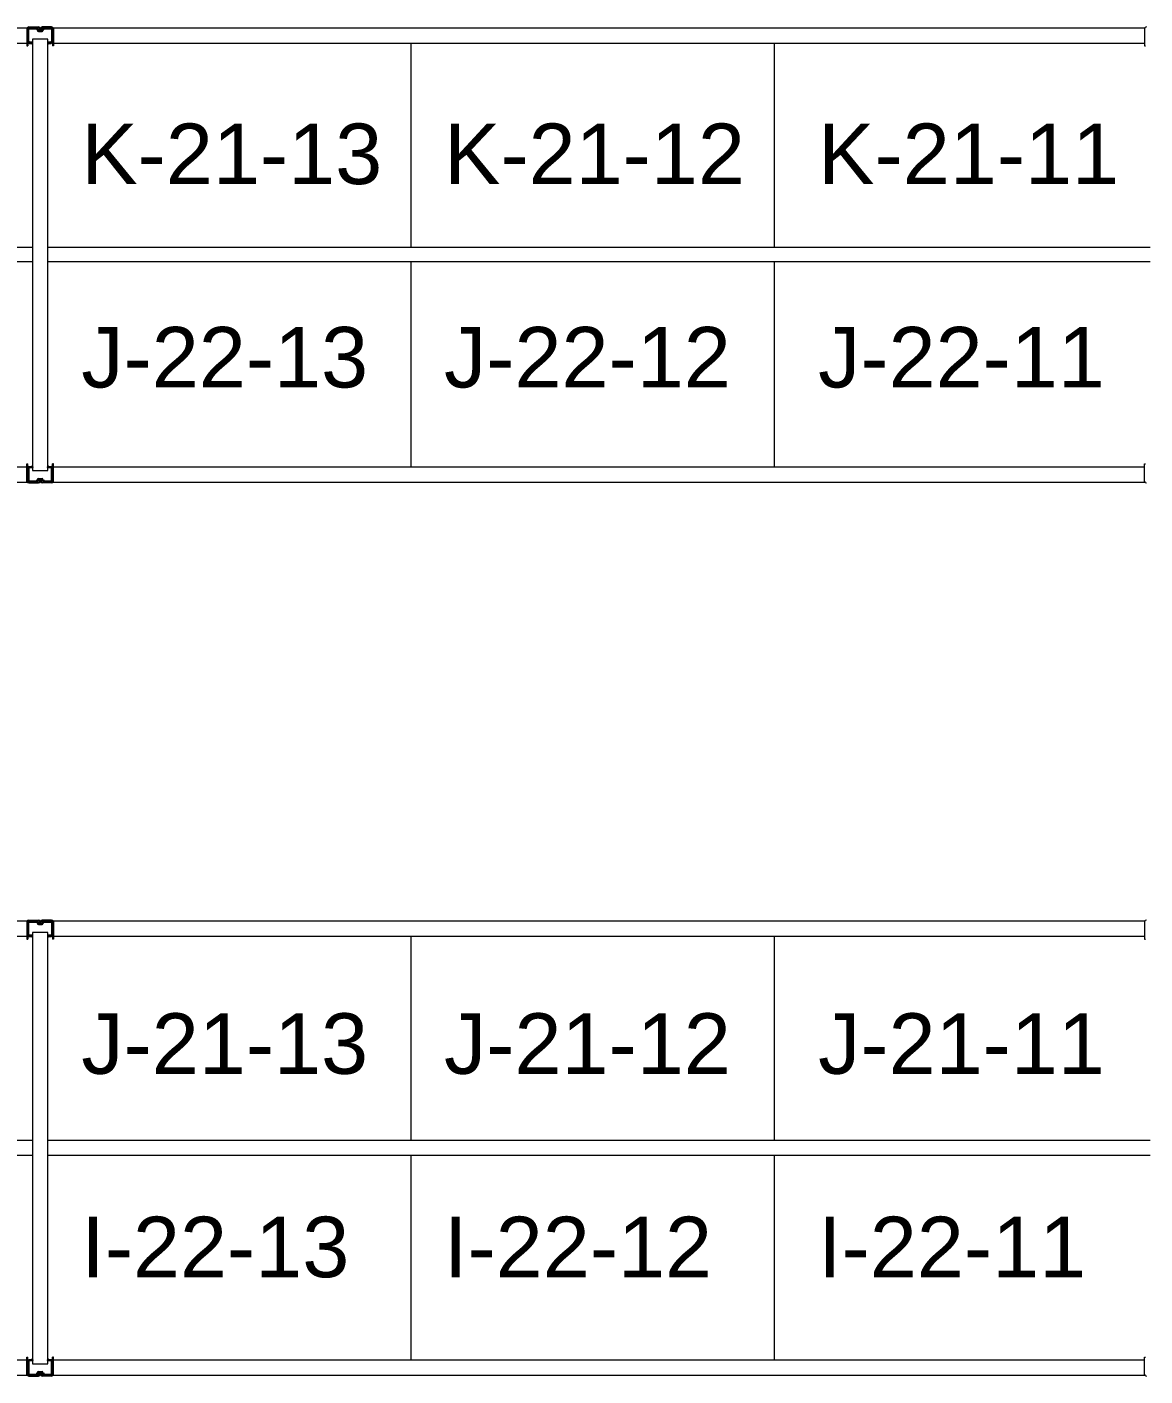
# Model space of a CAD drawing. Header units: inches. Extents: x 2743 to 10591, y -1604 to 5792.
# Drawn here: x 3122.3 to 3270, y 4339.9 to 4518.1 of the extents above; entities that cross this region are included whole.
import ezdxf

# ---------------------------------------------------------------- set-up
doc = ezdxf.new("R2010")
doc.units = ezdxf.units.IN
doc.header["$LTSCALE"] = 0.1875
doc.header["$MEASUREMENT"] = 0
for name, color, linetype, lineweight in [('22 Dimension', 7, 'Continuous', 5), ('32 Echelle', 160, 'Continuous', 15), ('33 Poutre', 30, 'Continuous', 15)]:
    doc.layers.add(name, color=color, linetype=linetype, lineweight=lineweight)
doc.styles.add('arial', font='')
doc.styles.get('arial').set_extended_font_data('Arial')

msp = doc.modelspace()

# ---------------------------------------------------------------- hatches: boundary and pattern name
at = {"layer": '32 Echelle'}
for points in [[(3123.08382, 4515.81503), (3123.08382, 4516.00253), (3122.89632, 4516.00253)], [(3123.08382, 4515.81503), (3123.08382, 4516.00253), (3122.89632, 4516.00253)], [(3125.08382, 4515.81503), (3125.08382, 4516.00253), (3125.27132, 4516.00253)], [(3125.08382, 4515.81503), (3125.08382, 4516.00253), (3125.27132, 4516.00253)], [(3123.08382, 4460.19003), (3123.08382, 4460.00253), (3122.89632, 4460.00253)], [(3123.08382, 4460.19003), (3123.08382, 4460.00253), (3122.89632, 4460.00253)], [(3125.08382, 4460.19003), (3125.08382, 4460.00253), (3125.27132, 4460.00253)], [(3125.08382, 4460.19003), (3125.08382, 4460.00253), (3125.27132, 4460.00253)], [(3123.08382, 4397.81503), (3123.08382, 4398.00253), (3122.89632, 4398.00253)], [(3123.08382, 4397.81503), (3123.08382, 4398.00253), (3122.89632, 4398.00253)], [(3125.08382, 4397.81503), (3125.08382, 4398.00253), (3125.27132, 4398.00253)], [(3125.08382, 4397.81503), (3125.08382, 4398.00253), (3125.27132, 4398.00253)], [(3123.08382, 4342.19003), (3123.08382, 4342.00253), (3122.89632, 4342.00253)], [(3123.08382, 4342.19003), (3123.08382, 4342.00253), (3122.89632, 4342.00253)], [(3125.08382, 4342.19003), (3125.08382, 4342.00253), (3125.27132, 4342.00253)], [(3125.08382, 4342.19003), (3125.08382, 4342.00253), (3125.27132, 4342.00253)]]:
    msp.add_hatch(color=256, dxfattribs=at).paths.add_polyline_path(points)

# ---------------------------------------------------------------- linework, layer by layer
at = {"layer": '22 Dimension'}
for p, q in [((3173.08382, 4489.00253), (3173.08382, 4516.00253)), ((3221.08382, 4489.00253), (3221.08382, 4516.00253)), ((3123.08382, 4489.00253), (2977.45882, 4489.00253)), ((3270.70882, 4489.00253), (3125.08382, 4489.00253)), ((3123.08382, 4487.08616), (2977.45882, 4487.08616)), ((3270.70882, 4487.08616), (3125.08382, 4487.08616)), ((3173.08382, 4460.00253), (3173.08382, 4487.08616)), ((3221.08382, 4460.00253), (3221.08382, 4487.08616)), ((3173.08382, 4371.00253), (3173.08382, 4398.00253)), ((3221.08382, 4371.00253), (3221.08382, 4398.00253)), ((3123.08382, 4371.00253), (2977.45882, 4371.00253)), ((3270.70882, 4371.00253), (3125.08382, 4371.00253)), ((3123.08382, 4369.00253), (2977.45882, 4369.00253)), ((3270.70882, 4369.00253), (3125.08382, 4369.00253)), ((3173.08382, 4342.00253), (3173.08382, 4369.00253)), ((3221.08382, 4342.00253), (3221.08382, 4369.00253))]:
    msp.add_line(p, q, dxfattribs=at)
at = {"layer": '32 Echelle', "linetype": 'Continuous', "lineweight": 25}
for p, q in [((3122.45886, 4517.81878), (3122.45886, 4516.18628)), ((3122.45886, 4517.81878), (3122.45886, 4516.18628)), ((3122.54886, 4516.18628), (3122.54886, 4517.81878)), ((3122.54886, 4516.18628), (3122.54886, 4517.81878)), ((3123.57145, 4518.00253), (3122.64261, 4518.00253)), ((3123.57145, 4518.00253), (3122.64261, 4518.00253)), ((3122.64261, 4517.91253), (3123.57145, 4517.91253)), ((3122.64261, 4517.91253), (3123.57145, 4517.91253)), ((3123.6611, 4517.84619), (3123.70501, 4517.70256)), ((3123.6611, 4517.84619), (3123.70501, 4517.70256)), ((3123.79108, 4517.72887), (3123.74717, 4517.8725)), ((3123.79108, 4517.72887), (3123.74717, 4517.8725)), ((3124.2869, 4517.66253), (3123.88073, 4517.66253)), ((3124.2869, 4517.66253), (3123.88073, 4517.66253)), ((3123.88073, 4517.57253), (3124.2869, 4517.57253)), ((3123.88073, 4517.57253), (3124.2869, 4517.57253)), ((3124.42047, 4517.8725), (3124.37655, 4517.72887)), ((3124.42047, 4517.8725), (3124.37655, 4517.72887)), ((3124.46262, 4517.70256), (3124.50653, 4517.84619)), ((3124.46262, 4517.70256), (3124.50653, 4517.84619)), ((3125.52502, 4518.00253), (3124.59619, 4518.00253)), ((3125.52502, 4518.00253), (3124.59619, 4518.00253)), ((3124.59619, 4517.91253), (3125.52502, 4517.91253)), ((3124.59619, 4517.91253), (3125.52502, 4517.91253)), ((3125.61877, 4517.81878), (3125.61877, 4516.18628)), ((3125.61877, 4517.81878), (3125.61877, 4516.18628)), ((3125.70877, 4516.18628), (3125.70877, 4517.81878)), ((3125.70877, 4516.18628), (3125.70877, 4517.81878)), ((3123.05886, 4516.09253), (3122.64261, 4516.09253)), ((3123.05886, 4516.09253), (3122.64261, 4516.09253)), ((3122.64261, 4516.00253), (3123.05886, 4516.00253)), ((3122.64261, 4516.00253), (3123.05886, 4516.00253)), ((3123.05886, 4516.00253), (3123.05886, 4516.09253)), ((3123.05886, 4516.00253), (3123.05886, 4516.09253)), ((3125.52502, 4516.09253), (3125.10877, 4516.09253)), ((3125.10877, 4516.09253), (3125.10877, 4516.00253)), ((3125.52502, 4516.09253), (3125.10877, 4516.09253)), ((3125.10877, 4516.09253), (3125.10877, 4516.00253)), ((3125.10877, 4516.00253), (3125.52502, 4516.00253)), ((3125.10877, 4516.00253), (3125.52502, 4516.00253)), ((3122.45886, 4458.18628), (3122.45886, 4459.81878)), ((3122.45886, 4458.18628), (3122.45886, 4459.81878)), ((3122.54886, 4459.81878), (3122.54886, 4458.18628)), ((3122.54886, 4459.81878), (3122.54886, 4458.18628)), ((3122.64261, 4460.00253), (3123.05886, 4460.00253)), ((3122.64261, 4460.00253), (3123.05886, 4460.00253)), ((3123.05886, 4459.91253), (3122.64261, 4459.91253)), ((3123.05886, 4459.91253), (3122.64261, 4459.91253)), ((3123.05886, 4460.00253), (3123.05886, 4459.91253)), ((3123.05886, 4460.00253), (3123.05886, 4459.91253)), ((3125.10877, 4460.00253), (3125.52502, 4460.00253)), ((3125.10877, 4459.91253), (3125.10877, 4460.00253)), ((3125.10877, 4460.00253), (3125.52502, 4460.00253)), ((3125.10877, 4459.91253), (3125.10877, 4460.00253)), ((3125.52502, 4459.91253), (3125.10877, 4459.91253)), ((3125.52502, 4459.91253), (3125.10877, 4459.91253)), ((3125.61877, 4458.18628), (3125.61877, 4459.81878)), ((3125.61877, 4458.18628), (3125.61877, 4459.81878)), ((3125.70877, 4459.81878), (3125.70877, 4458.18628)), ((3125.70877, 4459.81878), (3125.70877, 4458.18628)), ((3122.64261, 4458.09253), (3123.57145, 4458.09253)), ((3122.64261, 4458.09253), (3123.57145, 4458.09253)), ((3123.57145, 4458.00253), (3122.64261, 4458.00253)), ((3123.57145, 4458.00253), (3122.64261, 4458.00253)), ((3123.6611, 4458.15887), (3123.70501, 4458.3025)), ((3123.6611, 4458.15887), (3123.70501, 4458.3025)), ((3123.79108, 4458.27619), (3123.74717, 4458.13256)), ((3123.79108, 4458.27619), (3123.74717, 4458.13256)), ((3123.88073, 4458.43253), (3124.2869, 4458.43253)), ((3123.88073, 4458.43253), (3124.2869, 4458.43253)), ((3124.2869, 4458.34253), (3123.88073, 4458.34253)), ((3124.2869, 4458.34253), (3123.88073, 4458.34253)), ((3124.42047, 4458.13256), (3124.37655, 4458.27619)), ((3124.42047, 4458.13256), (3124.37655, 4458.27619)), ((3124.46262, 4458.3025), (3124.50653, 4458.15887)), ((3124.46262, 4458.3025), (3124.50653, 4458.15887)), ((3124.59619, 4458.09253), (3125.52502, 4458.09253)), ((3124.59619, 4458.09253), (3125.52502, 4458.09253)), ((3125.52502, 4458.00253), (3124.59619, 4458.00253)), ((3125.52502, 4458.00253), (3124.59619, 4458.00253)), ((3122.45886, 4399.81878), (3122.45886, 4398.18628)), ((3122.45886, 4399.81878), (3122.45886, 4398.18628)), ((3122.54886, 4398.18628), (3122.54886, 4399.81878)), ((3122.54886, 4398.18628), (3122.54886, 4399.81878)), ((3123.57145, 4400.00253), (3122.64261, 4400.00253)), ((3123.57145, 4400.00253), (3122.64261, 4400.00253)), ((3122.64261, 4399.91253), (3123.57145, 4399.91253)), ((3122.64261, 4399.91253), (3123.57145, 4399.91253)), ((3123.6611, 4399.84619), (3123.70501, 4399.70256)), ((3123.6611, 4399.84619), (3123.70501, 4399.70256)), ((3123.79108, 4399.72887), (3123.74717, 4399.8725)), ((3123.79108, 4399.72887), (3123.74717, 4399.8725)), ((3124.2869, 4399.66253), (3123.88073, 4399.66253)), ((3124.2869, 4399.66253), (3123.88073, 4399.66253)), ((3123.88073, 4399.57253), (3124.2869, 4399.57253)), ((3123.88073, 4399.57253), (3124.2869, 4399.57253)), ((3124.42047, 4399.8725), (3124.37655, 4399.72887)), ((3124.42047, 4399.8725), (3124.37655, 4399.72887)), ((3124.46262, 4399.70256), (3124.50653, 4399.84619)), ((3124.46262, 4399.70256), (3124.50653, 4399.84619)), ((3125.52502, 4400.00253), (3124.59619, 4400.00253)), ((3125.52502, 4400.00253), (3124.59619, 4400.00253)), ((3124.59619, 4399.91253), (3125.52502, 4399.91253)), ((3124.59619, 4399.91253), (3125.52502, 4399.91253)), ((3125.61877, 4399.81878), (3125.61877, 4398.18628)), ((3125.61877, 4399.81878), (3125.61877, 4398.18628)), ((3125.70877, 4398.18628), (3125.70877, 4399.81878)), ((3125.70877, 4398.18628), (3125.70877, 4399.81878)), ((3123.05886, 4398.09253), (3122.64261, 4398.09253)), ((3123.05886, 4398.09253), (3122.64261, 4398.09253)), ((3122.64261, 4398.00253), (3123.05886, 4398.00253)), ((3122.64261, 4398.00253), (3123.05886, 4398.00253)), ((3123.05886, 4398.00253), (3123.05886, 4398.09253)), ((3123.05886, 4398.00253), (3123.05886, 4398.09253)), ((3125.52502, 4398.09253), (3125.10877, 4398.09253)), ((3125.10877, 4398.09253), (3125.10877, 4398.00253)), ((3125.52502, 4398.09253), (3125.10877, 4398.09253)), ((3125.10877, 4398.09253), (3125.10877, 4398.00253)), ((3125.10877, 4398.00253), (3125.52502, 4398.00253)), ((3125.10877, 4398.00253), (3125.52502, 4398.00253)), ((3122.64261, 4342.00253), (3123.05886, 4342.00253)), ((3122.64261, 4342.00253), (3123.05886, 4342.00253)), ((3123.05886, 4341.91253), (3122.64261, 4341.91253)), ((3123.05886, 4341.91253), (3122.64261, 4341.91253)), ((3123.05886, 4342.00253), (3123.05886, 4341.91253)), ((3123.05886, 4342.00253), (3123.05886, 4341.91253)), ((3125.10877, 4342.00253), (3125.52502, 4342.00253)), ((3125.10877, 4341.91253), (3125.10877, 4342.00253)), ((3125.10877, 4342.00253), (3125.52502, 4342.00253)), ((3125.10877, 4341.91253), (3125.10877, 4342.00253)), ((3125.52502, 4341.91253), (3125.10877, 4341.91253)), ((3125.52502, 4341.91253), (3125.10877, 4341.91253)), ((3122.45886, 4340.18628), (3122.45886, 4341.81878)), ((3122.45886, 4340.18628), (3122.45886, 4341.81878)), ((3122.54886, 4341.81878), (3122.54886, 4340.18628)), ((3122.54886, 4341.81878), (3122.54886, 4340.18628)), ((3123.6611, 4340.15887), (3123.70501, 4340.3025)), ((3123.6611, 4340.15887), (3123.70501, 4340.3025)), ((3123.79108, 4340.27619), (3123.74717, 4340.13256)), ((3123.79108, 4340.27619), (3123.74717, 4340.13256)), ((3123.88073, 4340.43253), (3124.2869, 4340.43253)), ((3123.88073, 4340.43253), (3124.2869, 4340.43253)), ((3124.2869, 4340.34253), (3123.88073, 4340.34253)), ((3124.2869, 4340.34253), (3123.88073, 4340.34253)), ((3124.42047, 4340.13256), (3124.37655, 4340.27619)), ((3124.42047, 4340.13256), (3124.37655, 4340.27619)), ((3124.46262, 4340.3025), (3124.50653, 4340.15887)), ((3124.46262, 4340.3025), (3124.50653, 4340.15887)), ((3125.61877, 4340.18628), (3125.61877, 4341.81878)), ((3125.61877, 4340.18628), (3125.61877, 4341.81878)), ((3125.70877, 4341.81878), (3125.70877, 4340.18628)), ((3125.70877, 4341.81878), (3125.70877, 4340.18628)), ((3122.64261, 4340.09253), (3123.57145, 4340.09253)), ((3122.64261, 4340.09253), (3123.57145, 4340.09253)), ((3123.57145, 4340.00253), (3122.64261, 4340.00253)), ((3123.57145, 4340.00253), (3122.64261, 4340.00253)), ((3124.59619, 4340.09253), (3125.52502, 4340.09253)), ((3124.59619, 4340.09253), (3125.52502, 4340.09253)), ((3125.52502, 4340.00253), (3124.59619, 4340.00253)), ((3125.52502, 4340.00253), (3124.59619, 4340.00253))]:
    msp.add_line(p, q, dxfattribs=at)
at = {"layer": '32 Echelle'}
for p, q in [((3123.08382, 4516.00253), (3122.89632, 4516.00253)), ((3123.08382, 4515.81503), (3122.89632, 4516.00253)), ((3123.08382, 4516.00253), (3122.89632, 4516.00253)), ((3123.08382, 4515.81503), (3122.89632, 4516.00253)), ((3125.08382, 4516.50253), (3123.08382, 4516.50253)), ((3123.08382, 4516.50253), (3123.08382, 4459.50253)), ((3125.08382, 4516.50253), (3123.08382, 4516.50253)), ((3123.08382, 4516.50253), (3123.08382, 4459.50253)), ((3123.08382, 4515.81503), (3123.08382, 4516.00253)), ((3123.08382, 4515.81503), (3123.08382, 4516.00253)), ((3125.08382, 4459.50253), (3125.08382, 4516.50253)), ((3125.08382, 4459.50253), (3125.08382, 4516.50253)), ((3125.08382, 4516.00253), (3125.27132, 4516.00253)), ((3125.08382, 4515.81503), (3125.08382, 4516.00253)), ((3125.08382, 4515.81503), (3125.27132, 4516.00253)), ((3125.08382, 4516.00253), (3125.27132, 4516.00253)), ((3125.08382, 4515.81503), (3125.08382, 4516.00253)), ((3125.08382, 4515.81503), (3125.27132, 4516.00253)), ((3123.08382, 4460.19003), (3122.89632, 4460.00253)), ((3123.08382, 4460.19003), (3122.89632, 4460.00253)), ((3123.08382, 4460.00253), (3122.89632, 4460.00253)), ((3123.08382, 4460.00253), (3122.89632, 4460.00253)), ((3123.08382, 4460.19003), (3123.08382, 4460.00253)), ((3123.08382, 4460.19003), (3123.08382, 4460.00253)), ((3125.08382, 4460.19003), (3125.08382, 4460.00253)), ((3125.08382, 4460.19003), (3125.27132, 4460.00253)), ((3125.08382, 4460.19003), (3125.08382, 4460.00253)), ((3125.08382, 4460.19003), (3125.27132, 4460.00253)), ((3125.08382, 4460.00253), (3125.27132, 4460.00253)), ((3125.08382, 4460.00253), (3125.27132, 4460.00253)), ((3123.08382, 4459.50253), (3125.08382, 4459.50253)), ((3123.08382, 4459.50253), (3125.08382, 4459.50253)), ((3123.08382, 4398.00253), (3122.89632, 4398.00253)), ((3123.08382, 4397.81503), (3122.89632, 4398.00253)), ((3123.08382, 4398.00253), (3122.89632, 4398.00253)), ((3123.08382, 4397.81503), (3122.89632, 4398.00253)), ((3125.08382, 4398.50253), (3123.08382, 4398.50253)), ((3123.08382, 4398.50253), (3123.08382, 4341.50253)), ((3125.08382, 4398.50253), (3123.08382, 4398.50253)), ((3123.08382, 4398.50253), (3123.08382, 4341.50253)), ((3123.08382, 4397.81503), (3123.08382, 4398.00253)), ((3123.08382, 4397.81503), (3123.08382, 4398.00253)), ((3125.08382, 4341.50253), (3125.08382, 4398.50253)), ((3125.08382, 4341.50253), (3125.08382, 4398.50253)), ((3125.08382, 4398.00253), (3125.27132, 4398.00253)), ((3125.08382, 4397.81503), (3125.08382, 4398.00253)), ((3125.08382, 4397.81503), (3125.27132, 4398.00253)), ((3125.08382, 4398.00253), (3125.27132, 4398.00253)), ((3125.08382, 4397.81503), (3125.08382, 4398.00253)), ((3125.08382, 4397.81503), (3125.27132, 4398.00253)), ((3123.08382, 4342.19003), (3122.89632, 4342.00253)), ((3123.08382, 4342.19003), (3122.89632, 4342.00253)), ((3123.08382, 4342.00253), (3122.89632, 4342.00253)), ((3123.08382, 4342.00253), (3122.89632, 4342.00253)), ((3123.08382, 4342.19003), (3123.08382, 4342.00253)), ((3123.08382, 4342.19003), (3123.08382, 4342.00253)), ((3125.08382, 4342.19003), (3125.08382, 4342.00253)), ((3125.08382, 4342.19003), (3125.27132, 4342.00253)), ((3125.08382, 4342.19003), (3125.08382, 4342.00253)), ((3125.08382, 4342.19003), (3125.27132, 4342.00253)), ((3125.08382, 4342.00253), (3125.27132, 4342.00253)), ((3125.08382, 4342.00253), (3125.27132, 4342.00253)), ((3123.08382, 4341.50253), (3125.08382, 4341.50253)), ((3123.08382, 4341.50253), (3125.08382, 4341.50253))]:
    msp.add_line(p, q, dxfattribs=at)
at = {"layer": '32 Echelle', "linetype": 'Continuous', "lineweight": 25}
for centre, radius, start, end in [((3122.64261, 4517.81878), 0.18375, 90, 180), ((3122.64261, 4517.81878), 0.18375, 90, 180), ((3122.64261, 4517.81878), 0.09375, 90, 180), ((3122.64261, 4517.81878), 0.09375, 90, 180), ((3123.57145, 4517.81878), 0.18375, 17, 90), ((3123.57145, 4517.81878), 0.18375, 17, 90), ((3123.57145, 4517.81878), 0.09375, 17, 90), ((3123.57145, 4517.81878), 0.09375, 17, 90), ((3123.88073, 4517.75628), 0.18375, 197, 270), ((3123.88073, 4517.75628), 0.18375, 197, 270), ((3123.88073, 4517.75628), 0.09375, 197, 270), ((3123.88073, 4517.75628), 0.09375, 197, 270), ((3124.2869, 4517.75628), 0.09375, 270, 343), ((3124.2869, 4517.75628), 0.09375, 270, 343), ((3124.2869, 4517.75628), 0.18375, 270, 343), ((3124.2869, 4517.75628), 0.18375, 270, 343), ((3124.59619, 4517.81878), 0.18375, 90, 163), ((3124.59619, 4517.81878), 0.18375, 90, 163), ((3124.59619, 4517.81878), 0.09375, 90, 163), ((3124.59619, 4517.81878), 0.09375, 90, 163), ((3125.52502, 4517.81878), 0.18375, 0, 90), ((3125.52502, 4517.81878), 0.18375, 0, 90), ((3125.52502, 4517.81878), 0.09375, 0, 90), ((3125.52502, 4517.81878), 0.09375, 0, 90), ((3122.64261, 4516.18628), 0.18375, 180, 270), ((3122.64261, 4516.18628), 0.18375, 180, 270), ((3122.64261, 4516.18628), 0.09375, 180, 270), ((3122.64261, 4516.18628), 0.09375, 180, 270), ((3125.52502, 4516.18628), 0.09375, 270, 0), ((3125.52502, 4516.18628), 0.18375, 270, 0), ((3125.52502, 4516.18628), 0.09375, 270, 0), ((3125.52502, 4516.18628), 0.18375, 270, 0), ((3122.64261, 4459.81878), 0.18375, 90, 180), ((3122.64261, 4459.81878), 0.18375, 90, 180), ((3122.64261, 4459.81878), 0.09375, 90, 180), ((3122.64261, 4459.81878), 0.09375, 90, 180), ((3125.52502, 4459.81878), 0.18375, 0, 90), ((3125.52502, 4459.81878), 0.18375, 0, 90), ((3125.52502, 4459.81878), 0.09375, 0, 90), ((3125.52502, 4459.81878), 0.09375, 0, 90), ((3122.64261, 4458.18628), 0.18375, 180, 270), ((3122.64261, 4458.18628), 0.18375, 180, 270), ((3122.64261, 4458.18628), 0.09375, 180, 270), ((3122.64261, 4458.18628), 0.09375, 180, 270), ((3123.57145, 4458.18628), 0.09375, 270, 343), ((3123.57145, 4458.18628), 0.09375, 270, 343), ((3123.57145, 4458.18628), 0.18375, 270, 343), ((3123.57145, 4458.18628), 0.18375, 270, 343), ((3123.88073, 4458.24878), 0.18375, 90, 163), ((3123.88073, 4458.24878), 0.18375, 90, 163), ((3123.88073, 4458.24878), 0.09375, 90, 163), ((3123.88073, 4458.24878), 0.09375, 90, 163), ((3124.2869, 4458.24878), 0.18375, 17, 90), ((3124.2869, 4458.24878), 0.18375, 17, 90), ((3124.2869, 4458.24878), 0.09375, 17, 90), ((3124.2869, 4458.24878), 0.09375, 17, 90), ((3124.59619, 4458.18628), 0.18375, 197, 270), ((3124.59619, 4458.18628), 0.18375, 197, 270), ((3124.59619, 4458.18628), 0.09375, 197, 270), ((3124.59619, 4458.18628), 0.09375, 197, 270), ((3125.52502, 4458.18628), 0.09375, 270, 0), ((3125.52502, 4458.18628), 0.18375, 270, 0), ((3125.52502, 4458.18628), 0.09375, 270, 0), ((3125.52502, 4458.18628), 0.18375, 270, 0), ((3122.64261, 4399.81878), 0.18375, 90, 180), ((3122.64261, 4399.81878), 0.18375, 90, 180), ((3122.64261, 4399.81878), 0.09375, 90, 180), ((3122.64261, 4399.81878), 0.09375, 90, 180), ((3123.57145, 4399.81878), 0.18375, 17, 90), ((3123.57145, 4399.81878), 0.18375, 17, 90), ((3123.57145, 4399.81878), 0.09375, 17, 90), ((3123.57145, 4399.81878), 0.09375, 17, 90), ((3123.88073, 4399.75628), 0.18375, 197, 270), ((3123.88073, 4399.75628), 0.18375, 197, 270), ((3123.88073, 4399.75628), 0.09375, 197, 270), ((3123.88073, 4399.75628), 0.09375, 197, 270), ((3124.2869, 4399.75628), 0.09375, 270, 343), ((3124.2869, 4399.75628), 0.09375, 270, 343), ((3124.2869, 4399.75628), 0.18375, 270, 343), ((3124.2869, 4399.75628), 0.18375, 270, 343), ((3124.59619, 4399.81878), 0.18375, 90, 163), ((3124.59619, 4399.81878), 0.18375, 90, 163), ((3124.59619, 4399.81878), 0.09375, 90, 163), ((3124.59619, 4399.81878), 0.09375, 90, 163), ((3125.52502, 4399.81878), 0.18375, 0, 90), ((3125.52502, 4399.81878), 0.18375, 0, 90), ((3125.52502, 4399.81878), 0.09375, 0, 90), ((3125.52502, 4399.81878), 0.09375, 0, 90), ((3122.64261, 4398.18628), 0.18375, 180, 270), ((3122.64261, 4398.18628), 0.18375, 180, 270), ((3122.64261, 4398.18628), 0.09375, 180, 270), ((3122.64261, 4398.18628), 0.09375, 180, 270), ((3125.52502, 4398.18628), 0.09375, 270, 0), ((3125.52502, 4398.18628), 0.18375, 270, 0), ((3125.52502, 4398.18628), 0.09375, 270, 0), ((3125.52502, 4398.18628), 0.18375, 270, 0), ((3122.64261, 4341.81878), 0.18375, 90, 180), ((3122.64261, 4341.81878), 0.18375, 90, 180), ((3122.64261, 4341.81878), 0.09375, 90, 180), ((3122.64261, 4341.81878), 0.09375, 90, 180), ((3125.52502, 4341.81878), 0.18375, 0, 90), ((3125.52502, 4341.81878), 0.18375, 0, 90), ((3125.52502, 4341.81878), 0.09375, 0, 90), ((3125.52502, 4341.81878), 0.09375, 0, 90), ((3122.64261, 4340.18628), 0.18375, 180, 270), ((3122.64261, 4340.18628), 0.18375, 180, 270), ((3122.64261, 4340.18628), 0.09375, 180, 270), ((3122.64261, 4340.18628), 0.09375, 180, 270), ((3123.57145, 4340.18628), 0.09375, 270, 343), ((3123.57145, 4340.18628), 0.09375, 270, 343), ((3123.57145, 4340.18628), 0.18375, 270, 343), ((3123.57145, 4340.18628), 0.18375, 270, 343), ((3123.88073, 4340.24878), 0.18375, 90, 163), ((3123.88073, 4340.24878), 0.18375, 90, 163), ((3123.88073, 4340.24878), 0.09375, 90, 163), ((3123.88073, 4340.24878), 0.09375, 90, 163), ((3124.2869, 4340.24878), 0.18375, 17, 90), ((3124.2869, 4340.24878), 0.18375, 17, 90), ((3124.2869, 4340.24878), 0.09375, 17, 90), ((3124.2869, 4340.24878), 0.09375, 17, 90), ((3124.59619, 4340.18628), 0.18375, 197, 270), ((3124.59619, 4340.18628), 0.18375, 197, 270), ((3124.59619, 4340.18628), 0.09375, 197, 270), ((3124.59619, 4340.18628), 0.09375, 197, 270), ((3125.52502, 4340.18628), 0.09375, 270, 0), ((3125.52502, 4340.18628), 0.18375, 270, 0), ((3125.52502, 4340.18628), 0.09375, 270, 0), ((3125.52502, 4340.18628), 0.18375, 270, 0)]:
    msp.add_arc(centre, radius, start, end, dxfattribs=at)
at = {"layer": '33 Poutre'}
for p, q in [((2978.20882, 4518.00253), (3122.33382, 4518.00253)), ((3122.33382, 4518.00253), (3122.33382, 4516.00253)), ((3122.33382, 4517.87753), (3122.33382, 4515.62153)), ((3122.45282, 4517.87753), (3122.45282, 4515.62153)), ((3122.57782, 4518.12153), (3123.83982, 4518.12153)), ((3123.83982, 4518.00253), (3122.57782, 4518.00253)), ((3123.96482, 4517.66253), (3123.96482, 4517.87753)), ((3123.96482, 4517.66253), (3124.08382, 4517.66253)), ((3124.08382, 4517.66253), (3124.08382, 4517.87753)), ((3124.08382, 4517.66253), (3124.08382, 4517.87753)), ((3124.20282, 4517.66253), (3124.08382, 4517.66253)), ((3124.20282, 4517.66253), (3124.20282, 4517.87753)), ((3125.58982, 4518.12153), (3124.32782, 4518.12153)), ((3124.32782, 4518.00253), (3125.58982, 4518.00253)), ((3125.71482, 4517.87753), (3125.71482, 4515.62153)), ((3125.83382, 4518.00253), (3269.95882, 4518.00253)), ((3125.83382, 4518.00253), (3125.83382, 4516.00253)), ((3125.83382, 4517.87753), (3125.83382, 4515.62153)), ((3269.95882, 4518.00253), (3269.95882, 4516.00253)), ((3269.95882, 4517.87753), (3269.95882, 4515.62153)), ((2978.20882, 4516.00253), (3122.33382, 4516.00253)), ((3122.33382, 4515.62153), (3122.45282, 4515.62153)), ((3125.83382, 4515.62153), (3125.71482, 4515.62153)), ((3125.83382, 4516.00253), (3269.95882, 4516.00253)), ((3269.95882, 4515.62153), (3270.07782, 4515.62153)), ((2978.20882, 4460.00253), (3122.33382, 4460.00253)), ((3122.33382, 4458.12753), (3122.33382, 4460.38353)), ((3122.33382, 4460.38353), (3122.45282, 4460.38353)), ((3122.33382, 4458.00253), (3122.33382, 4460.00253)), ((3122.45282, 4458.12753), (3122.45282, 4460.38353)), ((3125.83382, 4460.38353), (3125.71482, 4460.38353)), ((3125.71482, 4458.12753), (3125.71482, 4460.38353)), ((3125.83382, 4458.12753), (3125.83382, 4460.38353)), ((3125.83382, 4460.00253), (3269.95882, 4460.00253)), ((3125.83382, 4458.00253), (3125.83382, 4460.00253)), ((3269.95882, 4458.12753), (3269.95882, 4460.38353)), ((3269.95882, 4460.38353), (3270.07782, 4460.38353)), ((3269.95882, 4458.00253), (3269.95882, 4460.00253)), ((2978.20882, 4458.00253), (3122.33382, 4458.00253)), ((3123.83982, 4458.00253), (3122.57782, 4458.00253)), ((3122.57782, 4457.88353), (3123.83982, 4457.88353)), ((3123.96482, 4458.34253), (3123.96482, 4458.12753)), ((3123.96482, 4458.34253), (3124.08382, 4458.34253)), ((3124.08382, 4458.34253), (3124.08382, 4458.12753)), ((3124.08382, 4458.34253), (3124.08382, 4458.12753)), ((3124.20282, 4458.34253), (3124.08382, 4458.34253)), ((3124.20282, 4458.34253), (3124.20282, 4458.12753)), ((3124.32782, 4458.00253), (3125.58982, 4458.00253)), ((3125.58982, 4457.88353), (3124.32782, 4457.88353)), ((3125.83382, 4458.00253), (3269.95882, 4458.00253)), ((2978.20882, 4400.00253), (3122.33382, 4400.00253)), ((3122.33382, 4400.00253), (3122.33382, 4398.00253)), ((3122.33382, 4399.87753), (3122.33382, 4397.62153)), ((3122.45282, 4399.87753), (3122.45282, 4397.62153)), ((3122.57782, 4400.12153), (3123.83982, 4400.12153)), ((3123.83982, 4400.00253), (3122.57782, 4400.00253)), ((3123.96482, 4399.66253), (3123.96482, 4399.87753)), ((3123.96482, 4399.66253), (3124.08382, 4399.66253)), ((3124.08382, 4399.66253), (3124.08382, 4399.87753)), ((3124.08382, 4399.66253), (3124.08382, 4399.87753)), ((3124.20282, 4399.66253), (3124.08382, 4399.66253)), ((3124.20282, 4399.66253), (3124.20282, 4399.87753)), ((3125.58982, 4400.12153), (3124.32782, 4400.12153)), ((3124.32782, 4400.00253), (3125.58982, 4400.00253)), ((3125.71482, 4399.87753), (3125.71482, 4397.62153)), ((3125.83382, 4400.00253), (3269.95882, 4400.00253)), ((3125.83382, 4400.00253), (3125.83382, 4398.00253)), ((3125.83382, 4399.87753), (3125.83382, 4397.62153)), ((3269.95882, 4400.00253), (3269.95882, 4398.00253)), ((3269.95882, 4399.87753), (3269.95882, 4397.62153)), ((2978.20882, 4398.00253), (3122.33382, 4398.00253)), ((3122.33382, 4397.62153), (3122.45282, 4397.62153)), ((3125.83382, 4397.62153), (3125.71482, 4397.62153)), ((3125.83382, 4398.00253), (3269.95882, 4398.00253)), ((3269.95882, 4397.62153), (3270.07782, 4397.62153)), ((2978.20882, 4342.00253), (3122.33382, 4342.00253)), ((3122.33382, 4340.12753), (3122.33382, 4342.38353)), ((3122.33382, 4342.38353), (3122.45282, 4342.38353)), ((3122.33382, 4340.00253), (3122.33382, 4342.00253)), ((3122.45282, 4340.12753), (3122.45282, 4342.38353)), ((3125.83382, 4342.38353), (3125.71482, 4342.38353)), ((3125.71482, 4340.12753), (3125.71482, 4342.38353)), ((3125.83382, 4340.12753), (3125.83382, 4342.38353)), ((3125.83382, 4342.00253), (3269.95882, 4342.00253)), ((3125.83382, 4340.00253), (3125.83382, 4342.00253)), ((3269.95882, 4340.12753), (3269.95882, 4342.38353)), ((3269.95882, 4342.38353), (3270.07782, 4342.38353)), ((3269.95882, 4340.00253), (3269.95882, 4342.00253)), ((3123.96482, 4340.34253), (3123.96482, 4340.12753)), ((3123.96482, 4340.34253), (3124.08382, 4340.34253)), ((3124.08382, 4340.34253), (3124.08382, 4340.12753)), ((3124.08382, 4340.34253), (3124.08382, 4340.12753)), ((3124.20282, 4340.34253), (3124.08382, 4340.34253)), ((3124.20282, 4340.34253), (3124.20282, 4340.12753)), ((2978.20882, 4340.00253), (3122.33382, 4340.00253)), ((3123.83982, 4340.00253), (3122.57782, 4340.00253)), ((3122.57782, 4339.88353), (3123.83982, 4339.88353)), ((3124.32782, 4340.00253), (3125.58982, 4340.00253)), ((3125.58982, 4339.88353), (3124.32782, 4339.88353)), ((3125.83382, 4340.00253), (3269.95882, 4340.00253))]:
    msp.add_line(p, q, dxfattribs=at)
for centre, radius, start, end in [((3122.57782, 4517.87753), 0.244, 90, 180), ((3122.57782, 4517.87753), 0.125, 90, 180), ((3123.83982, 4517.87753), 0.244, 0, 90), ((3123.83982, 4517.87753), 0.125, 0, 90), ((3124.32782, 4517.87753), 0.244, 90, 180), ((3124.32782, 4517.87753), 0.125, 90, 180), ((3125.58982, 4517.87753), 0.244, 0, 90), ((3125.58982, 4517.87753), 0.125, 0, 90), ((3270.20282, 4517.87753), 0.244, 90, 180), ((3122.57782, 4458.12753), 0.244, 180, 270), ((3122.57782, 4458.12753), 0.125, 180, 270), ((3123.83982, 4458.12753), 0.125, 270, 0), ((3123.83982, 4458.12753), 0.244, 270, 0), ((3124.32782, 4458.12753), 0.244, 180, 270), ((3124.32782, 4458.12753), 0.125, 180, 270), ((3125.58982, 4458.12753), 0.244, 270, 0), ((3125.58982, 4458.12753), 0.125, 270, 0), ((3270.20282, 4458.12753), 0.244, 180, 270), ((3122.57782, 4399.87753), 0.244, 90, 180), ((3122.57782, 4399.87753), 0.125, 90, 180), ((3123.83982, 4399.87753), 0.244, 0, 90), ((3123.83982, 4399.87753), 0.125, 0, 90), ((3124.32782, 4399.87753), 0.244, 90, 180), ((3124.32782, 4399.87753), 0.125, 90, 180), ((3125.58982, 4399.87753), 0.244, 0, 90), ((3125.58982, 4399.87753), 0.125, 0, 90), ((3270.20282, 4399.87753), 0.244, 90, 180), ((3122.57782, 4340.12753), 0.244, 180, 270), ((3122.57782, 4340.12753), 0.125, 180, 270), ((3123.83982, 4340.12753), 0.125, 270, 0), ((3123.83982, 4340.12753), 0.244, 270, 0), ((3124.32782, 4340.12753), 0.244, 180, 270), ((3124.32782, 4340.12753), 0.125, 180, 270), ((3125.58982, 4340.12753), 0.244, 270, 0), ((3125.58982, 4340.12753), 0.125, 270, 0), ((3270.20282, 4340.12753), 0.244, 180, 270)]:
    msp.add_arc(centre, radius, start, end, dxfattribs=at)

# ---------------------------------------------------------------- texts
at = {"layer": '22 Dimension', "char_height": 8, "attachment_point": 1, "style": 'arial'}
for s, insert in [('{\\fArial Unicode MS|b0|i0|c0|p2;\\C8;K-21-13}', (3129.50758, 4505.36192)), ('{\\fArial Unicode MS|b0|i0|c0|p2;\\C8;K-21-12}', (3177.42095, 4505.36192)), ('{\\fArial Unicode MS|b0|i0|c0|p2;\\C8;K-21-11}', (3226.83748, 4505.36192)), ('{\\fArial Unicode MS|b0|i0|c0|p2;\\C8;J-22-13}', (3129.50758, 4478.48938)), ('{\\fArial Unicode MS|b0|i0|c0|p2;\\C8;J-22-12}', (3177.42095, 4478.48938)), ('{\\fArial Unicode MS|b0|i0|c0|p2;\\C8;J-22-11}', (3226.83748, 4478.48938)), ('{\\fArial Unicode MS|b0|i0|c0|p2;\\C8;J-21-13}', (3129.50758, 4387.80636)), ('{\\fArial Unicode MS|b0|i0|c0|p2;\\C8;J-21-12}', (3177.42095, 4387.80636)), ('{\\fArial Unicode MS|b0|i0|c0|p2;\\C8;J-21-11}', (3226.83748, 4387.80636)), ('{\\fArial Unicode MS|b0|i0|c0|p2;\\C8;I-22-13}', (3129.50758, 4360.93382)), ('{\\fArial Unicode MS|b0|i0|c0|p2;\\C8;I-22-12}', (3177.42095, 4360.93382)), ('{\\fArial Unicode MS|b0|i0|c0|p2;\\C8;I-22-11}', (3226.83748, 4360.93382))]:
    msp.add_mtext_dynamic_manual_height_columns(s, width=68.8901007, gutter_width=5, heights=[0], dxfattribs=dict(at, insert=insert))

doc.saveas('drawing.dxf')
